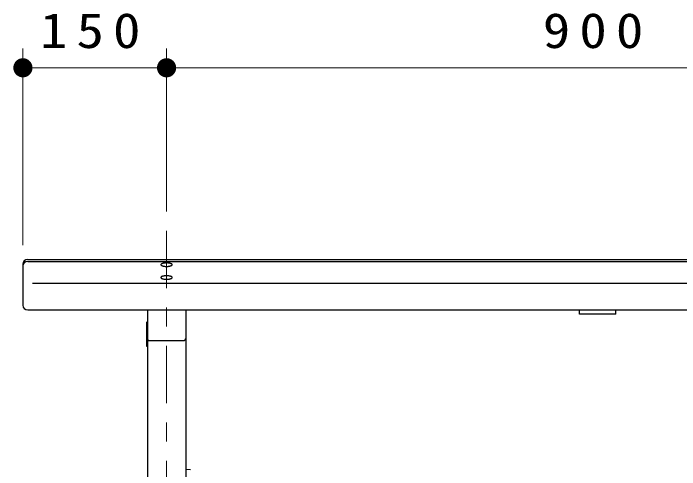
# Model space of a CAD drawing. Units: millimetres on the paper, scale 1:20. Extents: x -365 to 10, y -38 to 257.
# Drawn here: x -289.22 to -254.43, y 125.03 to 148.84 of the extents above; entities that cross this region are included whole.
import ezdxf

# ---------------------------------------------------------------- set-up
doc = ezdxf.new("R2010")
doc.units = ezdxf.units.MM
doc.linetypes.add('USER2', pattern=[6, 3, -1, 1, -1])
doc.layers.add('LY_1', color=7, linetype='Continuous', lineweight=25)
doc.styles.add('ＭＳ ゴシック', font='')
doc.styles.get('ＭＳ ゴシック').set_extended_font_data('MS Gothic')

# ---------------------------------------------------------------- blocks, each defined once
blk = doc.blocks.new('filled_dot')
at = {"color": 0, "linetype": 'Continuous', "lineweight": -2, "const_width": 1.25}
blk.add_lwpolyline([(-0.625, 0, 1), (0.625, 0, 1)], format="xyb", close=True, dxfattribs=at)

msp = doc.modelspace()

# ---------------------------------------------------------------- linework, layer by layer
at = {"layer": 'LY_1', "lineweight": 13}
for p, q in [((-288.717, 136.75), (-288.717, 147)), ((-281.217, 138.5), (-281.217, 147)), ((-288.717, 146), (-281.217, 146)), ((-281.217, 146), (-236.217, 146))]:
    msp.add_line(p, q, dxfattribs=at)
at = {"layer": 'LY_1', "linetype": 'USER2', "lineweight": 13}
msp.add_line((-281.217, 137.5), (-281.217, 99.85), dxfattribs=at)
at = {"layer": 'LY_1', "color": 4}
for p, q in [((-288.717, 135.75), (-288.717, 133.615)), ((-288.467, 136), (-228.967, 136)), ((-288.467, 135.899), (-228.967, 135.899)), ((-288.467, 133.365), (-228.967, 133.365)), ((-282.217, 133.365), (-282.217, 118.287)), ((-280.217, 133.365), (-280.217, 118.287)), ((-282.267, 132.728), (-282.217, 132.753)), ((-282.267, 132.728), (-282.267, 131.478)), ((-282.142, 131.778), (-280.292, 131.778)), ((-282.267, 131.478), (-282.217, 131.453)), ((-280.217, 125.06), (-279.962, 125.033))]:
    msp.add_line(p, q, dxfattribs=at)
at = {"layer": 'LY_1'}
for p, q in [((-288.217, 134.759), (-229.217, 134.759)), ((-259.667, 133.14), (-259.667, 133.365)), ((-257.767, 133.14), (-257.767, 133.365)), ((-257.767, 133.14), (-259.667, 133.14))]:
    msp.add_line(p, q, dxfattribs=at)
at = {"layer": 'LY_1', "color": 4}
for points in [[(-280.917, 135.727), (-280.919, 135.735), (-280.922, 135.743), (-280.928, 135.75), (-280.935, 135.758), (-280.945, 135.765), (-280.958, 135.772), (-280.972, 135.778), (-280.988, 135.784), (-281.005, 135.79), (-281.025, 135.795), (-281.045, 135.8), (-281.067, 135.804), (-281.091, 135.808), (-281.115, 135.811), (-281.14, 135.813), (-281.165, 135.815), (-281.191, 135.816), (-281.217, 135.816), (-281.244, 135.816), (-281.269, 135.815), (-281.295, 135.813), (-281.32, 135.811), (-281.344, 135.808), (-281.367, 135.804), (-281.389, 135.8), (-281.41, 135.795), (-281.43, 135.79), (-281.447, 135.784), (-281.463, 135.778), (-281.477, 135.772), (-281.489, 135.765), (-281.499, 135.758), (-281.507, 135.75), (-281.513, 135.743), (-281.516, 135.735), (-281.517, 135.727), (-281.516, 135.719), (-281.513, 135.712), (-281.507, 135.704), (-281.499, 135.696), (-281.489, 135.689), (-281.477, 135.682), (-281.463, 135.676), (-281.447, 135.67), (-281.43, 135.664), (-281.41, 135.659), (-281.389, 135.654), (-281.367, 135.65), (-281.344, 135.646), (-281.32, 135.643), (-281.295, 135.641), (-281.269, 135.639), (-281.244, 135.638), (-281.217, 135.638), (-281.191, 135.638), (-281.165, 135.639), (-281.14, 135.641), (-281.115, 135.643), (-281.091, 135.646), (-281.067, 135.65), (-281.045, 135.654), (-281.025, 135.659), (-281.005, 135.664), (-280.988, 135.67), (-280.972, 135.676), (-280.958, 135.682), (-280.945, 135.689), (-280.935, 135.696), (-280.928, 135.704), (-280.922, 135.712), (-280.919, 135.719)], [(-280.917, 135.057), (-280.919, 135.065), (-280.922, 135.072), (-280.928, 135.08), (-280.935, 135.088), (-280.945, 135.095), (-280.958, 135.102), (-280.972, 135.108), (-280.988, 135.114), (-281.005, 135.12), (-281.025, 135.125), (-281.045, 135.13), (-281.067, 135.134), (-281.091, 135.138), (-281.115, 135.141), (-281.14, 135.143), (-281.165, 135.145), (-281.191, 135.146), (-281.217, 135.146), (-281.244, 135.146), (-281.269, 135.145), (-281.295, 135.143), (-281.32, 135.141), (-281.344, 135.138), (-281.367, 135.134), (-281.389, 135.13), (-281.41, 135.125), (-281.43, 135.12), (-281.447, 135.114), (-281.463, 135.108), (-281.477, 135.102), (-281.489, 135.095), (-281.499, 135.088), (-281.507, 135.08), (-281.513, 135.072), (-281.516, 135.065), (-281.517, 135.057), (-281.516, 135.049), (-281.513, 135.041), (-281.507, 135.034), (-281.499, 135.026), (-281.489, 135.019), (-281.477, 135.012), (-281.463, 135.006), (-281.447, 135), (-281.43, 134.994), (-281.41, 134.989), (-281.389, 134.984), (-281.367, 134.98), (-281.344, 134.976), (-281.32, 134.973), (-281.295, 134.971), (-281.269, 134.969), (-281.244, 134.968), (-281.217, 134.968), (-281.191, 134.968), (-281.165, 134.969), (-281.14, 134.971), (-281.115, 134.973), (-281.091, 134.976), (-281.067, 134.98), (-281.045, 134.984), (-281.025, 134.989), (-281.005, 134.994), (-280.988, 135), (-280.972, 135.006), (-280.958, 135.012), (-280.945, 135.019), (-280.935, 135.026), (-280.928, 135.034), (-280.922, 135.041), (-280.919, 135.049)]]:
    msp.add_lwpolyline(points, close=True, dxfattribs=at)
for centre, radius, start, end in [((-288.467, 135.75), 0.25, 90, 180), ((-288.467, 135.649), 0.25, 90, 180), ((-288.467, 133.615), 0.25, 180, 270), ((-282.142, 131.853), 0.075, 180, 270), ((-280.292, 131.853), 0.075, 270, 0)]:
    msp.add_arc(centre, radius, start, end, dxfattribs=at)

# ---------------------------------------------------------------- block references
at = {"layer": 'LY_1', "lineweight": 13, "xscale": 0.4, "yscale": 0.4}
for p in [(-288.717, 146), (-281.217, 146)]:
    msp.add_blockref('filled_dot', p, dxfattribs=at)
at = {"layer": 'LY_1', "lineweight": 13, "xscale": 0.4, "yscale": 0.4, "rotation": 180}
msp.add_blockref('filled_dot', (-281.217, 146), dxfattribs=at)

# ---------------------------------------------------------------- texts
at = {"layer": 'LY_1', "char_height": 1.833, "attachment_point": 8, "style": 'ＭＳ ゴシック'}
for s, insert in [('\\T1.33;\\W1.15;150', (-284.967, 147)), ('\\T1.33;\\W1.15;900', (-258.717, 147))]:
    msp.add_mtext(s, dxfattribs=dict(at, insert=insert))

doc.saveas('drawing.dxf')
